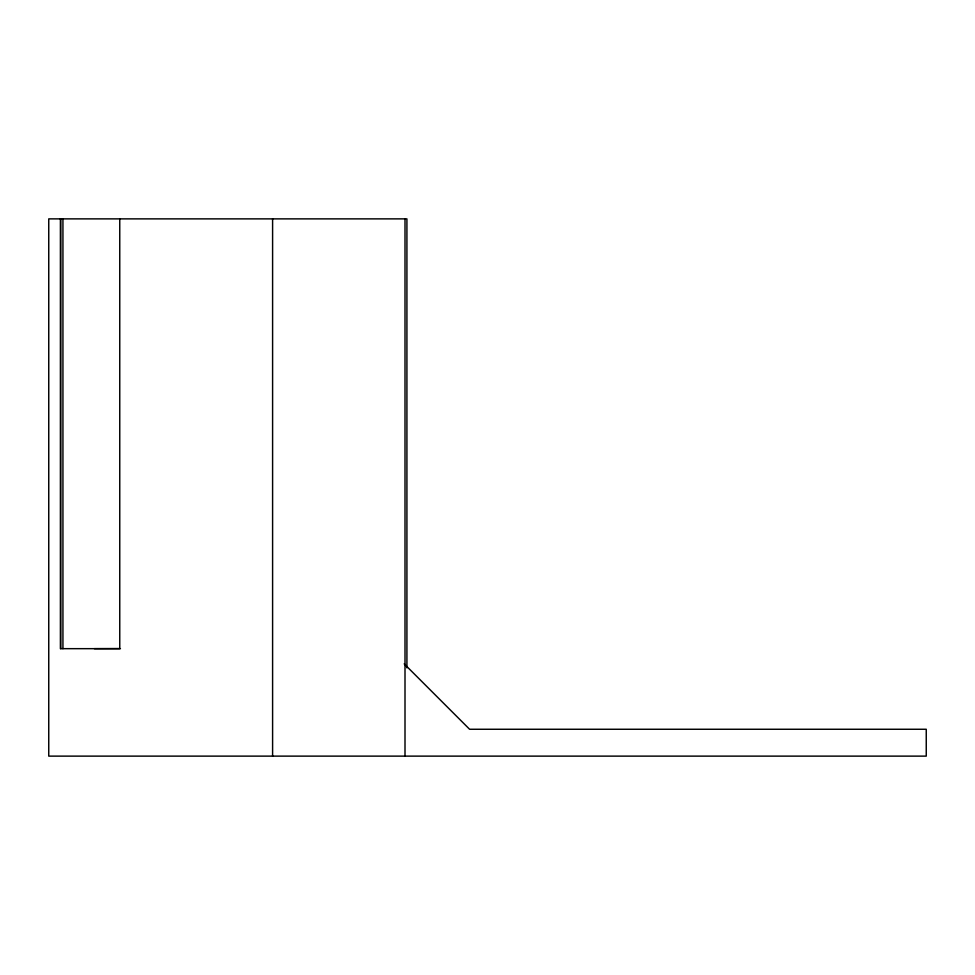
<?xml version="1.0" encoding="UTF-8"?>
<svg xmlns="http://www.w3.org/2000/svg" width="975" height="975" viewBox="0 0 975 975"><rect width="100%" height="100%" fill="white"/><g stroke="black" fill="none" stroke-linecap="round" stroke-linejoin="round"><path stroke-width="1.46" d="M94.38 648.668L119.754 648.607L119.754 218.875M120.449 648.668L60.401 648.668L60.401 218.875M404.198 663.865L469.597 729.263L926.25 729.263L926.25 756.125L48.75 756.125L48.75 218.875L406.916 218.875L406.916 667.851M405.003 218.875L405.003 756.125M272.598 218.875L272.598 756.125M62.936 218.875L62.936 648.668M60.743 218.875L60.743 648.668"/></g></svg>
